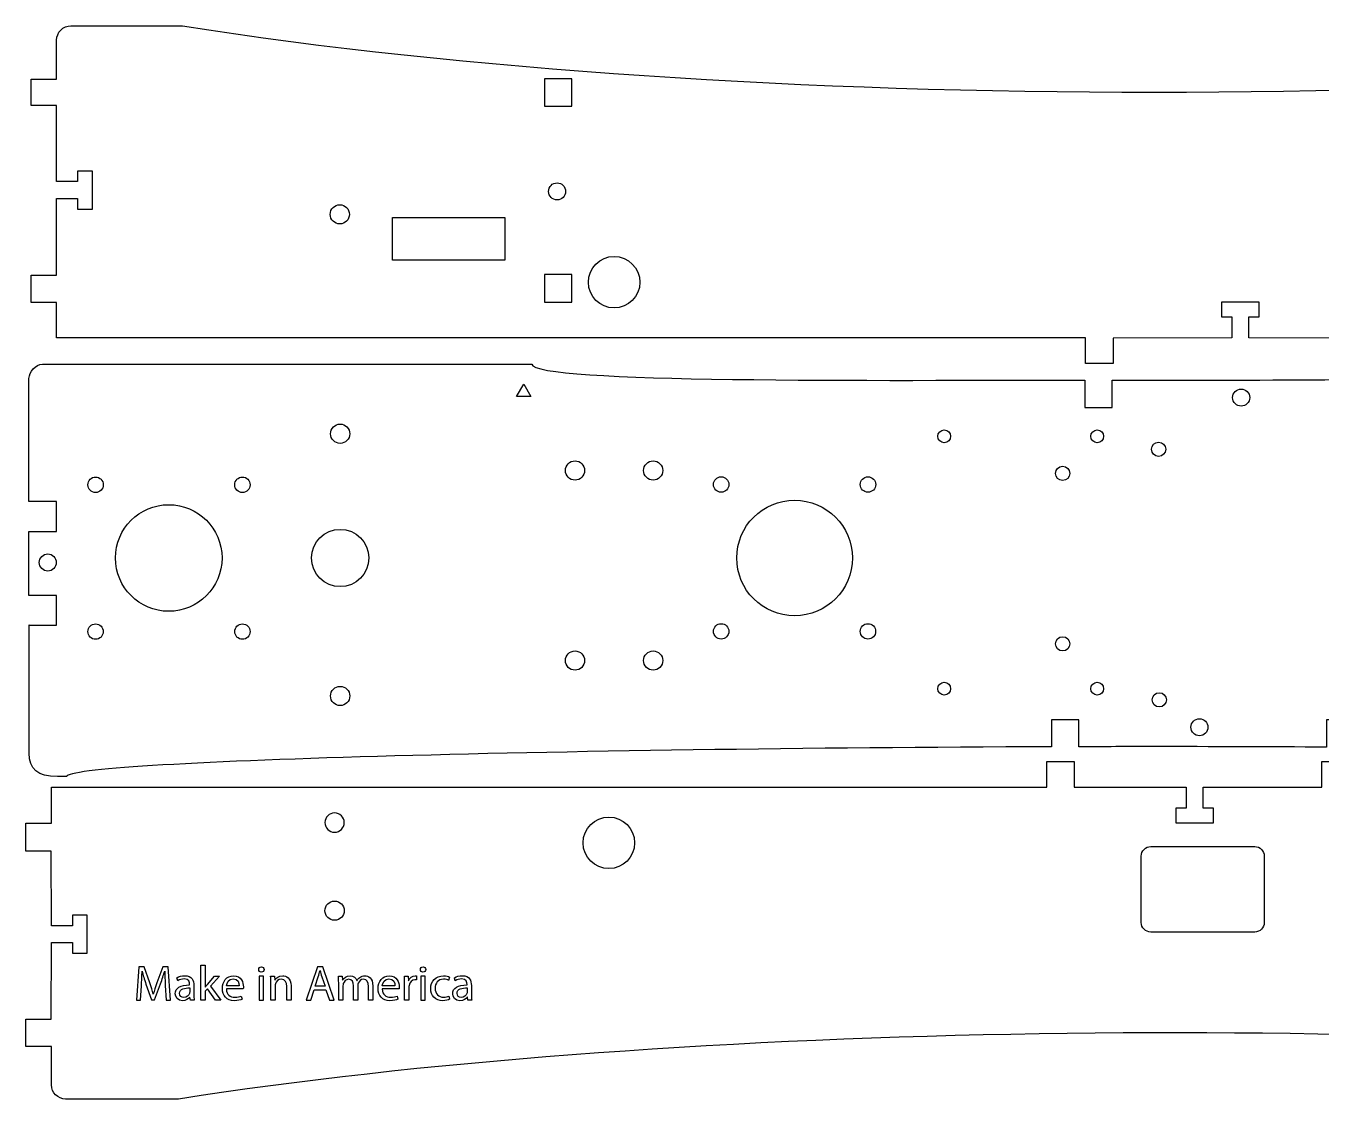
# Model space of a CAD drawing. Extents: x -242 to 725, y -105 to 391.
# Drawn here: x -198.6 to 74.9, y -101.4 to 125.2 of the extents above; entities that cross this region are included whole.
import ezdxf

# ---------------------------------------------------------------- set-up
doc = ezdxf.new("R2010")
doc.units = 0
doc.header["$MEASUREMENT"] = 0
doc.layers.add('LAYER_X5F_1_X5F_0', color=160, linetype='Continuous')

# ---------------------------------------------------------------- blocks, each defined once
blk = doc.blocks.new('AI9-BLK83')
at = {"layer": 'LAYER_X5F_1_X5F_0', "color": 1}
blk.add_lwpolyline([(1.499995, -1.298801), (-1.499995, -1.298801), (0, 1.298801), (1.499995, -1.298801)], dxfattribs=at)
blk = doc.blocks.new('AI9-BLK82')
at = {"layer": 'LAYER_X5F_1_X5F_0', "color": 7}
blk.add_open_spline([(231.77, -30.24), (231.77, -30.24), (231.77, -22.8), (231.77, -22.8), (231.77, -22.8), (231.76, -22.8), (231.76, -22.8), (231.76, -22.8), (237.15, -22.8), (237.15, -22.8), (237.15, -22.8), (237.15, -16.92), (237.15, -16.92), (237.15, -16.92), (231.79, -16.92), (231.79, -16.92), (231.79, -16.92), (231.76, -1.13), (231.76, -1.13), (231.76, -1.13), (227.34, -1.13), (227.34, -1.13), (227.34, -1.13), (227.34, -3.35), (227.34, -3.35), (227.34, -3.35), (224.2, -3.35), (224.2, -3.35), (224.2, -3.35), (224.2, 4.65), (224.2, 4.65), (224.2, 4.65), (227.34, 4.65), (227.34, 4.65), (227.34, 4.65), (227.34, 2.43), (227.34, 2.43), (227.34, 2.43), (231.76, 2.43), (231.76, 2.43), (231.76, 2.43), (231.79, 18.61), (231.79, 18.61), (231.79, 18.61), (237.15, 18.61), (237.15, 18.61), (237.15, 18.61), (237.15, 24.38), (237.15, 24.38), (237.15, 24.38), (231.76, 24.38), (231.76, 24.38), (231.76, 24.38), (231.76, 32.63), (231.76, 32.63), (231.76, 32.63), (231.77, 32.63), (231.77, 32.63), (231.77, 33.43), (231.45, 34.19), (230.89, 34.75), (230.33, 35.32), (229.57, 35.63), (228.77, 35.63), (228.77, 35.63), (205.16, 35.63), (205.16, 35.63), (86.45, 16.96), (-86.5, 16.96), (-205.2, 35.63), (-205.2, 35.63), (-228.76, 35.63), (-228.76, 35.63), (-229.56, 35.63), (-230.32, 35.32), (-230.89, 34.75), (-231.45, 34.19), (-231.76, 33.43), (-231.76, 32.63), (-231.76, 32.63), (-231.76, 24.42), (-231.76, 24.42), (-231.76, 24.42), (-237.15, 24.42), (-237.15, 24.42), (-237.15, 24.42), (-237.15, 18.79), (-237.15, 18.79), (-237.15, 18.79), (-231.79, 18.79), (-231.79, 18.79), (-231.79, 18.79), (-231.76, 2.75), (-231.76, 2.75), (-231.76, 2.75), (-227.34, 2.75), (-227.34, 2.75), (-227.34, 2.75), (-227.34, 4.97), (-227.34, 4.97), (-227.34, 4.97), (-224.2, 4.97), (-224.2, 4.97), (-224.2, 4.97), (-224.2, -3.03), (-224.2, -3.03), (-224.2, -3.03), (-227.34, -3.03), (-227.34, -3.03), (-227.34, -3.03), (-227.34, -0.81), (-227.34, -0.81), (-227.34, -0.81), (-231.76, -0.81), (-231.76, -0.81), (-231.76, -0.81), (-231.79, -16.99), (-231.79, -16.99), (-231.79, -16.99), (-237.15, -16.99), (-237.15, -16.99), (-237.15, -16.99), (-237.15, -22.76), (-237.15, -22.76), (-237.15, -22.76), (-231.76, -22.76), (-231.76, -22.76), (-231.76, -22.76), (-231.76, -30.26), (-231.76, -30.26), (-231.76, -30.26), (-14.57, -30.26), (-14.57, -30.26), (-14.57, -30.26), (-14.57, -30.24), (-14.57, -30.24), (-14.57, -30.24), (-14.57, -35.63), (-14.57, -35.63), (-14.57, -35.63), (-8.68, -35.63), (-8.68, -35.63), (-8.68, -35.63), (-8.68, -30.27), (-8.68, -30.27), (-8.68, -30.27), (16.37, -30.24), (16.37, -30.24), (16.37, -30.24), (16.37, -25.82), (16.37, -25.82), (16.37, -25.82), (14.15, -25.82), (14.15, -25.82), (14.15, -25.82), (14.15, -22.68), (14.15, -22.68), (14.15, -22.68), (22.15, -22.68), (22.15, -22.68), (22.15, -22.68), (22.15, -25.82), (22.15, -25.82), (22.15, -25.82), (19.93, -25.82), (19.93, -25.82), (19.93, -25.82), (19.93, -30.24), (19.93, -30.24), (19.93, -30.24), (44.32, -30.27), (44.32, -30.27), (44.32, -30.27), (44.32, -35.63), (44.32, -35.63), (44.32, -35.63), (50.08, -35.63), (50.08, -35.63), (50.08, -35.63), (50.08, -30.24), (50.08, -30.24), (50.08, -30.24), (231.77, -30.24), (231.77, -30.24)], degree=3, knots=[0, 0, 0, 0, 1, 1, 1, 2, 2, 2, 3, 3, 3, 4, 4, 4, 5, 5, 5, 6, 6, 6, 7, 7, 7, 8, 8, 8, 9, 9, 9, 10, 10, 10, 11, 11, 11, 12, 12, 12, 13, 13, 13, 14, 14, 14, 15, 15, 15, 16, 16, 16, 17, 17, 17, 18, 18, 18, 19, 19, 19, 20, 20, 20, 21, 21, 21, 22, 22, 22, 23, 23, 23, 24, 24, 24, 25, 25, 25, 26, 26, 26, 27, 27, 27, 28, 28, 28, 29, 29, 29, 30, 30, 30, 31, 31, 31, 32, 32, 32, 33, 33, 33, 34, 34, 34, 35, 35, 35, 36, 36, 36, 37, 37, 37, 38, 38, 38, 39, 39, 39, 40, 40, 40, 41, 41, 41, 42, 42, 42, 43, 43, 43, 44, 44, 44, 45, 45, 45, 46, 46, 46, 47, 47, 47, 48, 48, 48, 49, 49, 49, 50, 50, 50, 51, 51, 51, 52, 52, 52, 53, 53, 53, 54, 54, 54, 55, 55, 55, 56, 56, 56, 57, 57, 57, 58, 58, 58, 59, 59, 59, 60, 60, 60, 61, 61, 61, 61], dxfattribs=at)
blk = doc.blocks.new('AI9-BLK73')
at = {"layer": 'LAYER_X5F_1_X5F_0', "color": 1}
blk.add_open_spline([(0, 1.63), (-0.9, 1.63), (-1.63, 0.9), (-1.63, 0), (-1.63, -0.9), (-0.9, -1.63), (0, -1.63), (0.9, -1.63), (1.63, -0.9), (1.63, 0), (1.63, 0.9), (0.9, 1.63), (0, 1.63), (0, 1.63), (0, 1.63), (0, 1.63)], degree=3, knots=[0, 0, 0, 0, 1, 1, 1, 2, 2, 2, 3, 3, 3, 4, 4, 4, 5, 5, 5, 5], dxfattribs=at)
blk = doc.blocks.new('AI9-BLK72')
at = {"layer": 'LAYER_X5F_1_X5F_0', "color": 1}
blk.add_open_spline([(0, 1.62), (-0.9, 1.62), (-1.62, 0.9), (-1.62, 0), (-1.62, -0.9), (-0.9, -1.62), (0, -1.62), (0.9, -1.62), (1.62, -0.9), (1.62, 0), (1.62, 0.9), (0.9, 1.62), (0, 1.62), (0, 1.62), (0, 1.62), (0, 1.62)], degree=3, knots=[0, 0, 0, 0, 1, 1, 1, 2, 2, 2, 3, 3, 3, 4, 4, 4, 5, 5, 5, 5], dxfattribs=at)
blk = doc.blocks.new('AI9-BLK71')
at = {"layer": 'LAYER_X5F_1_X5F_0', "color": 1}
blk.add_open_spline([(0, 1.62), (-0.9, 1.62), (-1.62, 0.9), (-1.62, 0), (-1.62, -0.9), (-0.9, -1.62), (0, -1.62), (0.9, -1.62), (1.62, -0.9), (1.62, 0), (1.62, 0.9), (0.9, 1.62), (0, 1.62), (0, 1.62), (0, 1.62), (0, 1.62)], degree=3, knots=[0, 0, 0, 0, 1, 1, 1, 2, 2, 2, 3, 3, 3, 4, 4, 4, 5, 5, 5, 5], dxfattribs=at)
blk = doc.blocks.new('AI9-BLK70')
at = {"layer": 'LAYER_X5F_1_X5F_0', "color": 1}
blk.add_open_spline([(0, 1.63), (-0.9, 1.63), (-1.63, 0.9), (-1.63, 0), (-1.63, -0.9), (-0.9, -1.63), (0, -1.63), (0.9, -1.63), (1.63, -0.9), (1.63, 0), (1.63, 0.9), (0.9, 1.63), (0, 1.63), (0, 1.63), (0, 1.63), (0, 1.63)], degree=3, knots=[0, 0, 0, 0, 1, 1, 1, 2, 2, 2, 3, 3, 3, 4, 4, 4, 5, 5, 5, 5], dxfattribs=at)
blk = doc.blocks.new('AI9-BLK69')
at = {"layer": 'LAYER_X5F_1_X5F_0', "color": 1}
blk.add_open_spline([(0, 12.21), (-6.75, 12.21), (-12.21, 6.75), (-12.21, 0), (-12.21, -6.75), (-6.75, -12.21), (0, -12.21), (6.75, -12.21), (12.21, -6.75), (12.21, 0), (12.21, 6.75), (6.75, 12.21), (0, 12.21), (0, 12.21), (0, 12.21), (0, 12.21)], degree=3, knots=[0, 0, 0, 0, 1, 1, 1, 2, 2, 2, 3, 3, 3, 4, 4, 4, 5, 5, 5, 5], dxfattribs=at)
blk = doc.blocks.new('AI9-BLK68')
at = {"layer": 'LAYER_X5F_1_X5F_0', "color": 1}
blk.add_open_spline([(0, 1.63), (-0.9, 1.63), (-1.63, 0.9), (-1.63, 0), (-1.63, -0.9), (-0.9, -1.63), (0, -1.63), (0.9, -1.63), (1.63, -0.9), (1.63, 0), (1.63, 0.9), (0.9, 1.63), (0, 1.63), (0, 1.63), (0, 1.63), (0, 1.63)], degree=3, knots=[0, 0, 0, 0, 1, 1, 1, 2, 2, 2, 3, 3, 3, 4, 4, 4, 5, 5, 5, 5], dxfattribs=at)
blk = doc.blocks.new('AI9-BLK67')
at = {"layer": 'LAYER_X5F_1_X5F_0', "color": 1}
blk.add_open_spline([(0, 1.62), (-0.9, 1.62), (-1.62, 0.9), (-1.62, 0), (-1.62, -0.9), (-0.9, -1.62), (0, -1.62), (0.9, -1.62), (1.62, -0.9), (1.62, 0), (1.62, 0.9), (0.9, 1.62), (0, 1.62), (0, 1.62), (0, 1.62), (0, 1.62)], degree=3, knots=[0, 0, 0, 0, 1, 1, 1, 2, 2, 2, 3, 3, 3, 4, 4, 4, 5, 5, 5, 5], dxfattribs=at)
blk = doc.blocks.new('AI9-BLK66')
at = {"layer": 'LAYER_X5F_1_X5F_0', "color": 1}
blk.add_open_spline([(0, 1.62), (-0.9, 1.62), (-1.62, 0.9), (-1.62, 0), (-1.62, -0.9), (-0.9, -1.62), (0, -1.62), (0.9, -1.62), (1.62, -0.9), (1.62, 0), (1.62, 0.9), (0.9, 1.62), (0, 1.62), (0, 1.62), (0, 1.62), (0, 1.62)], degree=3, knots=[0, 0, 0, 0, 1, 1, 1, 2, 2, 2, 3, 3, 3, 4, 4, 4, 5, 5, 5, 5], dxfattribs=at)
blk = doc.blocks.new('AI9-BLK65')
at = {"layer": 'LAYER_X5F_1_X5F_0', "color": 1}
blk.add_open_spline([(0, 1.63), (-0.9, 1.63), (-1.63, 0.9), (-1.63, 0), (-1.63, -0.9), (-0.9, -1.63), (0, -1.63), (0.9, -1.63), (1.63, -0.9), (1.63, 0), (1.63, 0.9), (0.9, 1.63), (0, 1.63), (0, 1.63), (0, 1.63), (0, 1.63)], degree=3, knots=[0, 0, 0, 0, 1, 1, 1, 2, 2, 2, 3, 3, 3, 4, 4, 4, 5, 5, 5, 5], dxfattribs=at)
blk = doc.blocks.new('AI9-BLK63')
at = {"layer": 'LAYER_X5F_1_X5F_0', "color": 1}
blk.add_open_spline([(0, 2.03), (-1.12, 2.03), (-2.03, 1.12), (-2.03, 0), (-2.03, -1.12), (-1.12, -2.03), (0, -2.03), (1.12, -2.03), (2.03, -1.12), (2.03, 0), (2.03, 1.12), (1.12, 2.03), (0, 2.03), (0, 2.03), (0, 2.03), (0, 2.03)], degree=3, knots=[0, 0, 0, 0, 1, 1, 1, 2, 2, 2, 3, 3, 3, 4, 4, 4, 5, 5, 5, 5], dxfattribs=at)
blk = doc.blocks.new('AI9-BLK61')
at = {"layer": 'LAYER_X5F_1_X5F_0', "color": 1}
blk.add_open_spline([(0, 11.25), (-6.21, 11.25), (-11.25, 6.21), (-11.25, 0), (-11.25, -6.21), (-6.21, -11.25), (0, -11.25), (6.21, -11.25), (11.25, -6.21), (11.25, 0), (11.25, 6.21), (6.21, 11.25), (0, 11.25), (0, 11.25), (0, 11.25), (0, 11.25)], degree=3, knots=[0, 0, 0, 0, 1, 1, 1, 2, 2, 2, 3, 3, 3, 4, 4, 4, 5, 5, 5, 5], dxfattribs=at)
blk = doc.blocks.new('AI9-BLK60')
at = {"layer": 'LAYER_X5F_1_X5F_0', "color": 1}
blk.add_open_spline([(0, 1.8), (-0.99, 1.8), (-1.8, 0.99), (-1.8, 0), (-1.8, -0.99), (-0.99, -1.8), (0, -1.8), (0.99, -1.8), (1.8, -0.99), (1.8, 0), (1.8, 0.99), (0.99, 1.8), (0, 1.8), (0, 1.8), (0, 1.8), (0, 1.8)], degree=3, knots=[0, 0, 0, 0, 1, 1, 1, 2, 2, 2, 3, 3, 3, 4, 4, 4, 5, 5, 5, 5], dxfattribs=at)
blk = doc.blocks.new('AI9-BLK59')
at = {"layer": 'LAYER_X5F_1_X5F_0', "color": 1}
blk.add_open_spline([(0, 1.8), (-0.99, 1.8), (-1.8, 0.99), (-1.8, 0), (-1.8, -0.99), (-0.99, -1.8), (0, -1.8), (0.99, -1.8), (1.8, -0.99), (1.8, 0), (1.8, 0.99), (0.99, 1.8), (0, 1.8), (0, 1.8), (0, 1.8), (0, 1.8)], degree=3, knots=[0, 0, 0, 0, 1, 1, 1, 2, 2, 2, 3, 3, 3, 4, 4, 4, 5, 5, 5, 5], dxfattribs=at)
blk = doc.blocks.new('AI9-BLK58')
at = {"layer": 'LAYER_X5F_1_X5F_0', "color": 1}
blk.add_open_spline([(0, 1.5), (-0.83, 1.5), (-1.5, 0.83), (-1.5, 0), (-1.5, -0.83), (-0.83, -1.5), (0, -1.5), (0.83, -1.5), (1.5, -0.83), (1.5, 0), (1.5, 0.83), (0.83, 1.5), (0, 1.5), (0, 1.5), (0, 1.5), (0, 1.5)], degree=3, knots=[0, 0, 0, 0, 1, 1, 1, 2, 2, 2, 3, 3, 3, 4, 4, 4, 5, 5, 5, 5], dxfattribs=at)
blk = doc.blocks.new('AI9-BLK55')
at = {"layer": 'LAYER_X5F_1_X5F_0', "color": 1}
blk.add_open_spline([(0, 1.5), (-0.83, 1.5), (-1.5, 0.83), (-1.5, 0), (-1.5, -0.83), (-0.83, -1.5), (0, -1.5), (0.83, -1.5), (1.5, -0.83), (1.5, 0), (1.5, 0.83), (0.83, 1.5), (0, 1.5), (0, 1.5), (0, 1.5), (0, 1.5)], degree=3, knots=[0, 0, 0, 0, 1, 1, 1, 2, 2, 2, 3, 3, 3, 4, 4, 4, 5, 5, 5, 5], dxfattribs=at)
blk = doc.blocks.new('AI9-BLK54')
at = {"layer": 'LAYER_X5F_1_X5F_0', "color": 1}
blk.add_open_spline([(1.8, 0), (1.8, 0.99), (0.99, 1.8), (0, 1.8), (-0.99, 1.8), (-1.8, 0.99), (-1.8, 0), (-1.8, -0.99), (-0.99, -1.8), (0, -1.8), (0.99, -1.8), (1.8, -0.99), (1.8, 0), (1.8, 0), (1.8, 0), (1.8, 0)], degree=3, knots=[0, 0, 0, 0, 1, 1, 1, 2, 2, 2, 3, 3, 3, 4, 4, 4, 5, 5, 5, 5], dxfattribs=at)
blk = doc.blocks.new('AI9-BLK52')
at = {"layer": 'LAYER_X5F_1_X5F_0', "color": 1}
for centre, radius in [((-16.149919, 26.650053), 1.349444), ((16.150263, 26.650053), 1.349099), ((-16.149919, -26.650053), 1.349444), ((16.150263, -26.650053), 1.349099)]:
    blk.add_circle(centre, radius, dxfattribs=at)
blk = doc.blocks.new('AI9-BLK51')
at = {"layer": 'LAYER_X5F_1_X5F_0', "color": 1}
blk.add_lwpolyline([(2.874932, 2.941423), (-2.874932, 2.941423), (-2.874932, -2.941423), (2.874932, -2.941423)], close=True, dxfattribs=at)
blk = doc.blocks.new('AI9-BLK50')
at = {"layer": 'LAYER_X5F_1_X5F_0', "color": 1}
blk.add_open_spline([(0, -1.8), (0.99, -1.8), (1.8, -0.99), (1.8, 0), (1.8, 0.99), (0.99, 1.8), (0, 1.8), (-0.99, 1.8), (-1.8, 0.99), (-1.8, 0), (-1.8, -0.99), (-0.99, -1.8), (0, -1.8), (0, -1.8), (0, -1.8), (0, -1.8)], degree=3, knots=[0, 0, 0, 0, 1, 1, 1, 2, 2, 2, 3, 3, 3, 4, 4, 4, 5, 5, 5, 5], dxfattribs=at)
blk = doc.blocks.new('AI9-BLK49')
at = {"layer": 'LAYER_X5F_1_X5F_0', "color": 1}
blk.add_lwpolyline([(2.874932, 2.882167), (-2.874932, 2.882167), (-2.874932, -2.882167), (2.874932, -2.882167)], close=True, dxfattribs=at)
blk = doc.blocks.new('AI9-BLK48')
at = {"layer": 'LAYER_X5F_1_X5F_0', "color": 1}
blk.add_lwpolyline([(-11.8749, 4.499984), (11.8749, 4.499984), (11.8749, -4.499984), (-11.8749, -4.499984)], close=True, dxfattribs=at)
blk = doc.blocks.new('AI9-BLK47')
at = {"layer": 'LAYER_X5F_1_X5F_0', "color": 1}
blk.add_open_spline([(0, 2.03), (1.12, 2.03), (2.03, 1.12), (2.03, 0), (2.03, -1.12), (1.12, -2.03), (0, -2.03), (-1.12, -2.03), (-2.03, -1.12), (-2.03, 0), (-2.03, 1.12), (-1.12, 2.03), (0, 2.03), (0, 2.03), (0, 2.03), (0, 2.03)], degree=3, knots=[0, 0, 0, 0, 1, 1, 1, 2, 2, 2, 3, 3, 3, 4, 4, 4, 5, 5, 5, 5], dxfattribs=at)
blk = doc.blocks.new('AI9-BLK44')
at = {"layer": 'LAYER_X5F_1_X5F_0', "color": 1}
blk.add_open_spline([(0, 2.03), (-1.12, 2.03), (-2.03, 1.12), (-2.03, 0), (-2.03, -1.12), (-1.12, -2.03), (0, -2.03), (1.12, -2.03), (2.03, -1.12), (2.03, 0), (2.03, 1.12), (1.12, 2.03), (0, 2.03), (0, 2.03), (0, 2.03), (0, 2.03)], degree=3, knots=[0, 0, 0, 0, 1, 1, 1, 2, 2, 2, 3, 3, 3, 4, 4, 4, 5, 5, 5, 5], dxfattribs=at)

msp = doc.modelspace()

# ---------------------------------------------------------------- linework, layer by layer
at = {"layer": 'LAYER_X5F_1_X5F_0', "color": 7}
msp.add_lwpolyline([(16.96, -35.55), (16.96, -30.16), (22.73, -30.16), (22.73, -35.52), (46.41, -35.52), (46.41, -39.97), (44.19, -39.97), (44.19, -43.11), (52.19, -43.11), (52.19, -39.97), (49.97, -39.97), (49.97, -35.52), (75.02, -35.52), (75.02, -30.16), (80.91, -30.16), (80.91, -35.52), (270.37, -35.54)], dxfattribs=at)
at = {"layer": 'LAYER_X5F_1_X5F_0', "color": 4}
for points in [[(-135.2, -78.31), (-134.45, -80.51), (-133.48, -80.51), (-135.88, -73.49), (-136.96, -73.49), (-139.36, -80.51), (-138.42, -80.51), (-137.69, -78.31), (-135.2, -78.31)], [(-149.29, -80.51), (-148.37, -80.51), (-148.37, -75.47), (-149.29, -75.47), (-149.29, -80.51)], [(-115.16, -80.51), (-114.24, -80.51), (-114.24, -75.47), (-115.16, -75.47), (-115.16, -80.51)]]:
    msp.add_lwpolyline(points, dxfattribs=at)
at = {"layer": 'LAYER_X5F_1_X5F_0', "color": 1}
for centre, radius in [((-74.37, 71.07), 5.44), ((20.33, 30.71), 1.5), ((-132.2, 12.84), 6.05), ((20.33, -5.29), 1.5), ((-75.47, -47.3), 5.44)]:
    msp.add_circle(centre, radius, dxfattribs=at)
at = {"layer": 'LAYER_X5F_1_X5F_0', "color": 7}
for points, knots in [([(-91.72, 53.79), (-91.72, 53.79), (-193.68, 53.79), (-193.68, 53.79), (-193.68, 53.79), (-193.68, 53.77), (-193.68, 53.77), (-193.68, 53.77), (-194.71, 53.77), (-194.71, 53.77), (-194.71, 53.77), (-195.08, 53.78), (-195.08, 53.78), (-196.54, 53.67), (-197.78, 52.19), (-197.92, 50.74), (-197.92, 50.74), (-197.92, 24.75), (-197.92, 24.75), (-197.92, 24.75), (-192.07, 24.75), (-192.07, 24.75), (-192.07, 24.75), (-192.07, 18.46), (-192.07, 18.46), (-192.07, 18.46), (-197.92, 18.46), (-197.92, 18.46), (-197.92, 18.46), (-197.91, 18.46), (-197.91, 18.46), (-197.91, 18.46), (-197.91, 4.91), (-197.91, 4.91), (-197.91, 4.91), (-192.06, 4.91), (-192.06, 4.91), (-192.06, 4.91), (-192.06, -1.35), (-192.06, -1.35), (-192.06, -1.35), (-197.91, -1.35), (-197.91, -1.35), (-197.91, -1.35), (-197.86, -1.35), (-197.86, -1.35), (-197.86, -1.35), (-197.86, -28.39), (-197.86, -28.39), (-197.86, -31.71), (-196.15, -33.33), (-191.86, -33.33), (-191.86, -33.33), (-189.92, -33.33), (-189.92, -33.33), (-189.92, -33.33), (-189.92, -33.33), (-189.92, -33.33), (-189.92, -30.02), (-84.35, -27.36), (17.95, -27.03), (17.95, -27.03), (17.97, -27.03), (17.97, -27.03), (17.97, -27.03), (17.97, -21.33), (17.97, -21.33), (17.97, -21.33), (23.74, -21.33), (23.74, -21.33), (23.74, -21.33), (23.74, -27.01), (23.74, -27.01), (28.91, -27), (34.12, -26.99), (39.4, -26.99), (51.89, -26.99), (64.12, -27.03), (75.99, -27.09), (75.99, -27.09), (76.01, -27.09), (76.01, -27.09), (76.01, -27.09), (76.01, -21.33), (76.01, -21.33), (76.01, -21.33), (81.89, -21.33), (81.89, -21.33), (81.89, -21.33), (81.89, -27.13), (81.89, -27.13), (81.89, -27.13), (81.89, -27.13), (81.89, -27.13), (130.74, -27.46), (199.14, -28.33), (228.19, -29.54), (228.19, -29.54), (228.19, -29.55), (228.19, -29.55), (228.19, -29.55), (228.19, -29.28), (228.19, -29.28), (228.19, -28.18), (229.08, -27.28), (230.19, -27.28), (230.19, -27.28), (254.19, -27.28), (254.19, -27.28), (255.29, -27.28), (256.19, -28.18), (256.19, -29.28), (256.19, -29.28), (256.19, -31.15), (256.19, -31.15), (256.19, -31.15), (256.17, -31.14), (256.17, -31.14), (264.54, -31.84), (269.11, -32.54), (269.11, -33.33), (269.11, -33.33), (269.11, -33.33), (269.11, -33.33), (269.11, -33.33), (271.41, -33.33), (271.41, -33.33), (275.45, -33.33), (277.32, -31.71), (277.32, -28.39), (277.32, -28.39), (277.32, -28.42), (277.32, -28.42), (277.32, -28.42), (277.32, -1.35), (277.32, -1.35), (277.32, -1.35), (277.33, -1.35), (277.33, -1.35), (277.33, -1.35), (271.48, -1.35), (271.48, -1.35), (271.48, -1.35), (271.48, 4.91), (271.48, 4.91), (271.48, 4.91), (277.33, 4.91), (277.33, 4.91), (277.33, 4.91), (277.32, 4.91), (277.32, 4.91), (277.32, 4.91), (277.32, 18.46), (277.32, 18.46), (277.32, 18.46), (271.47, 18.46), (271.47, 18.46), (271.47, 18.46), (271.47, 24.75), (271.47, 24.75), (271.47, 24.75), (277.32, 24.75), (277.32, 24.75), (277.32, 24.75), (277.32, 53.95), (277.32, 53.95), (277.32, 55.6), (276.06, 56.77), (274.4, 56.77), (274.4, 56.77), (269.11, 56.77), (269.11, 56.77), (269.11, 56.77), (269.11, 56.79), (269.11, 56.79), (269.11, 53.79), (177.8, 51.28), (89.65, 50.58), (89.65, 50.58), (89.65, 50.58), (89.65, 50.58), (89.65, 50.58), (89.65, 44.63), (89.65, 44.63), (89.65, 44.63), (83.77, 44.63), (83.77, 44.63), (83.77, 44.63), (83.77, 50.53), (83.77, 50.53), (69.48, 50.43), (54.63, 50.38), (39.4, 50.38), (39.4, 50.38), (39.4, 50.38), (39.4, 50.38), (36.51, 50.38), (33.64, 50.38), (30.79, 50.39), (30.79, 50.39), (30.79, 44.63), (30.79, 44.63), (30.79, 44.63), (25.03, 44.63), (25.03, 44.63), (25.03, 44.63), (25.03, 50.4), (25.03, 50.4), (25.03, 50.4), (24.99, 50.4), (24.99, 50.4), (-17.79, 50.4), (-91.72, 49.68), (-91.72, 53.79)], [0, 0, 0, 0, 1, 1, 1, 2, 2, 2, 3, 3, 3, 4, 4, 4, 5, 5, 5, 6, 6, 6, 7, 7, 7, 8, 8, 8, 9, 9, 9, 10, 10, 10, 11, 11, 11, 12, 12, 12, 13, 13, 13, 14, 14, 14, 15, 15, 15, 16, 16, 16, 17, 17, 17, 18, 18, 18, 19, 19, 19, 20, 20, 20, 21, 21, 21, 22, 22, 22, 23, 23, 23, 24, 24, 24, 25, 25, 25, 26, 26, 26, 27, 27, 27, 28, 28, 28, 29, 29, 29, 30, 30, 30, 31, 31, 31, 32, 32, 32, 33, 33, 33, 34, 34, 34, 35, 35, 35, 36, 36, 36, 37, 37, 37, 38, 38, 38, 39, 39, 39, 40, 40, 40, 41, 41, 41, 42, 42, 42, 43, 43, 43, 44, 44, 44, 45, 45, 45, 46, 46, 46, 47, 47, 47, 48, 48, 48, 49, 49, 49, 50, 50, 50, 51, 51, 51, 52, 52, 52, 53, 53, 53, 54, 54, 54, 55, 55, 55, 56, 56, 56, 57, 57, 57, 58, 58, 58, 59, 59, 59, 60, 60, 60, 61, 61, 61, 62, 62, 62, 63, 63, 63, 64, 64, 64, 65, 65, 65, 66, 66, 66, 67, 67, 67, 68, 68, 68, 69, 69, 69, 70, 70, 70, 71, 71, 71, 71]), ([(270.37, -35.52), (270.37, -35.52), (270.37, -42.87), (270.37, -42.87), (270.37, -42.87), (275.75, -42.87), (275.75, -42.87), (275.75, -42.87), (275.75, -48.64), (275.75, -48.64), (275.75, -48.64), (270.39, -48.64), (270.39, -48.64), (270.39, -48.64), (270.36, -64.82), (270.36, -64.82), (270.36, -64.82), (265.94, -64.82), (265.94, -64.82), (265.94, -64.82), (265.94, -62.6), (265.94, -62.6), (265.94, -62.6), (262.8, -62.6), (262.8, -62.6), (262.8, -62.6), (262.8, -70.6), (262.8, -70.6), (262.8, -70.6), (265.94, -70.6), (265.94, -70.6), (265.94, -70.6), (265.94, -68.38), (265.94, -68.38), (265.94, -68.38), (270.37, -68.38), (270.37, -68.38), (270.37, -68.38), (270.39, -84.17), (270.39, -84.17), (270.39, -84.17), (275.75, -84.17), (275.75, -84.17), (275.75, -84.17), (275.75, -90.05), (275.75, -90.05), (275.75, -90.05), (270.37, -90.05), (270.37, -90.05), (270.37, -90.05), (270.37, -98.41), (270.37, -98.41), (270.37, -100.07), (269.02, -101.41), (267.37, -101.41), (267.37, -101.41), (244.04, -101.41), (244.04, -101.41), (236.65, -100.25), (203.25, -95.92), (195.85, -94.9), (195.85, -94.9), (195.85, -87.27), (195.85, -87.27), (195.85, -87.27), (201.63, -87.27), (201.63, -87.27), (201.63, -87.27), (201.63, -80.04), (201.63, -80.04), (201.63, -80.04), (180.63, -80.04), (180.63, -80.04), (180.63, -80.04), (180.63, -87.27), (180.63, -87.27), (180.63, -87.27), (188.66, -87.27), (188.66, -87.27), (188.66, -87.27), (188.66, -87.27), (188.66, -87.27), (188.66, -87.27), (188.66, -94.13), (188.66, -94.13), (83.55, -83.19), (-65.87, -85.62), (-166.31, -101.41), (-166.31, -101.41), (-190.16, -101.41), (-190.16, -101.41), (-191.82, -101.41), (-193.17, -100.07), (-193.17, -98.41), (-193.17, -98.41), (-193.17, -90.33), (-193.17, -90.33), (-193.17, -90.33), (-198.55, -90.33), (-198.55, -90.33), (-198.55, -90.33), (-198.55, -84.56), (-198.55, -84.56), (-198.55, -84.56), (-193.19, -84.56), (-193.19, -84.56), (-193.19, -84.56), (-193.16, -68.38), (-193.16, -68.38), (-193.16, -68.38), (-188.74, -68.38), (-188.74, -68.38), (-188.74, -68.38), (-188.74, -70.6), (-188.74, -70.6), (-188.74, -70.6), (-185.6, -70.6), (-185.6, -70.6), (-185.6, -70.6), (-185.6, -62.6), (-185.6, -62.6), (-185.6, -62.6), (-188.74, -62.6), (-188.74, -62.6), (-188.74, -62.6), (-188.74, -64.82), (-188.74, -64.82), (-188.74, -64.82), (-193.17, -64.82), (-193.17, -64.82), (-193.17, -64.82), (-193.19, -49.03), (-193.19, -49.03), (-193.19, -49.03), (-198.55, -49.03), (-198.55, -49.03), (-198.55, -49.03), (-198.55, -43.15), (-198.55, -43.15), (-198.55, -43.15), (-193.17, -43.15), (-193.17, -43.15), (-193.17, -43.15), (-193.18, -35.52), (-193.18, -35.52), (-193.18, -35.52), (16.96, -35.52), (16.96, -35.52)], [0, 0, 0, 0, 1, 1, 1, 2, 2, 2, 3, 3, 3, 4, 4, 4, 5, 5, 5, 6, 6, 6, 7, 7, 7, 8, 8, 8, 9, 9, 9, 10, 10, 10, 11, 11, 11, 12, 12, 12, 13, 13, 13, 14, 14, 14, 15, 15, 15, 16, 16, 16, 17, 17, 17, 18, 18, 18, 19, 19, 19, 20, 20, 20, 21, 21, 21, 22, 22, 22, 23, 23, 23, 24, 24, 24, 25, 25, 25, 26, 26, 26, 27, 27, 27, 28, 28, 28, 29, 29, 29, 30, 30, 30, 31, 31, 31, 32, 32, 32, 33, 33, 33, 34, 34, 34, 35, 35, 35, 36, 36, 36, 37, 37, 37, 38, 38, 38, 39, 39, 39, 40, 40, 40, 41, 41, 41, 42, 42, 42, 43, 43, 43, 44, 44, 44, 45, 45, 45, 46, 46, 46, 47, 47, 47, 48, 48, 48, 49, 49, 49, 49])]:
    msp.add_open_spline(points, degree=3, knots=knots, dxfattribs=at)
at = {"layer": 'LAYER_X5F_1_X5F_0', "color": 1}
for points, knots in [([(-132.21, 41.11), (-133.33, 41.11), (-134.24, 40.2), (-134.24, 39.07), (-134.24, 37.95), (-133.33, 37.04), (-132.21, 37.04), (-131.08, 37.04), (-130.17, 37.95), (-130.17, 39.07), (-130.17, 40.2), (-131.08, 41.11), (-132.21, 41.11), (-132.21, 41.11), (-132.21, 41.11), (-132.21, 41.11)], [0, 0, 0, 0, 1, 1, 1, 2, 2, 2, 3, 3, 3, 4, 4, 4, 5, 5, 5, 5]), ([(-82.62, 33.35), (-83.74, 33.35), (-84.65, 32.44), (-84.65, 31.32), (-84.65, 30.2), (-83.74, 29.29), (-82.62, 29.29), (-81.5, 29.29), (-80.59, 30.2), (-80.59, 31.32), (-80.59, 32.44), (-81.5, 33.35), (-82.62, 33.35), (-82.62, 33.35), (-82.62, 33.35), (-82.62, 33.35)], [0, 0, 0, 0, 1, 1, 1, 2, 2, 2, 3, 3, 3, 4, 4, 4, 5, 5, 5, 5]), ([(-66.12, 33.35), (-67.24, 33.35), (-68.15, 32.44), (-68.15, 31.32), (-68.15, 30.2), (-67.24, 29.29), (-66.12, 29.29), (-65, 29.29), (-64.09, 30.2), (-64.09, 31.32), (-64.09, 32.44), (-65, 33.35), (-66.12, 33.35), (-66.12, 33.35), (-66.12, 33.35), (-66.12, 33.35)], [0, 0, 0, 0, 1, 1, 1, 2, 2, 2, 3, 3, 3, 4, 4, 4, 5, 5, 5, 5]), ([(-82.62, -6.78), (-83.74, -6.78), (-84.65, -7.69), (-84.65, -8.81), (-84.65, -9.93), (-83.74, -10.85), (-82.62, -10.85), (-81.5, -10.85), (-80.59, -9.93), (-80.59, -8.81), (-80.59, -7.69), (-81.5, -6.78), (-82.62, -6.78), (-82.62, -6.78), (-82.62, -6.78), (-82.62, -6.78)], [0, 0, 0, 0, 1, 1, 1, 2, 2, 2, 3, 3, 3, 4, 4, 4, 5, 5, 5, 5]), ([(-66.12, -6.78), (-67.24, -6.78), (-68.15, -7.69), (-68.15, -8.81), (-68.15, -9.93), (-67.24, -10.85), (-66.12, -10.85), (-65, -10.85), (-64.09, -9.93), (-64.09, -8.81), (-64.09, -7.69), (-65, -6.78), (-66.12, -6.78), (-66.12, -6.78), (-66.12, -6.78), (-66.12, -6.78)], [0, 0, 0, 0, 1, 1, 1, 2, 2, 2, 3, 3, 3, 4, 4, 4, 5, 5, 5, 5]), ([(-132.21, -14.26), (-133.33, -14.26), (-134.24, -15.17), (-134.24, -16.29), (-134.24, -17.42), (-133.33, -18.33), (-132.21, -18.33), (-131.08, -18.33), (-130.17, -17.42), (-130.17, -16.29), (-130.17, -15.17), (-131.08, -14.26), (-132.21, -14.26), (-132.21, -14.26), (-132.21, -14.26), (-132.21, -14.26)], [0, 0, 0, 0, 1, 1, 1, 2, 2, 2, 3, 3, 3, 4, 4, 4, 5, 5, 5, 5]), ([(38.92, -48.09), (37.82, -48.09), (36.92, -48.99), (36.92, -50.09), (36.92, -50.09), (36.92, -64.14), (36.92, -64.14), (36.92, -65.24), (37.82, -66.14), (38.92, -66.14), (38.92, -66.14), (60.88, -66.14), (60.88, -66.14), (61.99, -66.14), (62.88, -65.24), (62.88, -64.14), (62.88, -64.14), (62.88, -50.09), (62.88, -50.09), (62.88, -48.99), (61.99, -48.09), (60.88, -48.09), (60.88, -48.09), (38.92, -48.09), (38.92, -48.09)], [0, 0, 0, 0, 1, 1, 1, 2, 2, 2, 3, 3, 3, 4, 4, 4, 5, 5, 5, 6, 6, 6, 7, 7, 7, 8, 8, 8, 8])]:
    msp.add_open_spline(points, degree=3, knots=knots, dxfattribs=at)
at = {"layer": 'LAYER_X5F_1_X5F_0', "color": 4}
for points, knots in [([(-169.12, -77.43), (-169.17, -76.45), (-169.23, -75.26), (-169.23, -74.4), (-169.23, -74.4), (-169.25, -74.4), (-169.25, -74.4), (-169.5, -75.21), (-169.78, -76.1), (-170.14, -77.07), (-170.14, -77.07), (-171.38, -80.47), (-171.38, -80.47), (-171.38, -80.47), (-172.06, -80.47), (-172.06, -80.47), (-172.06, -80.47), (-173.21, -77.13), (-173.21, -77.13), (-173.54, -76.13), (-173.82, -75.23), (-174.01, -74.4), (-174.01, -74.4), (-174.03, -74.4), (-174.03, -74.4), (-174.05, -75.27), (-174.11, -76.44), (-174.17, -77.5), (-174.17, -77.5), (-174.36, -80.51), (-174.36, -80.51), (-174.36, -80.51), (-175.22, -80.51), (-175.22, -80.51), (-175.22, -80.51), (-174.73, -73.49), (-174.73, -73.49), (-174.73, -73.49), (-173.58, -73.49), (-173.58, -73.49), (-173.58, -73.49), (-172.38, -76.89), (-172.38, -76.89), (-172.09, -77.75), (-171.86, -78.53), (-171.67, -79.25), (-171.67, -79.25), (-171.65, -79.25), (-171.65, -79.25), (-171.46, -78.55), (-171.21, -77.77), (-170.9, -76.89), (-170.9, -76.89), (-169.65, -73.49), (-169.65, -73.49), (-169.65, -73.49), (-168.49, -73.49), (-168.49, -73.49), (-168.49, -73.49), (-168.05, -80.51), (-168.05, -80.51), (-168.05, -80.51), (-168.95, -80.51), (-168.95, -80.51), (-168.95, -80.51), (-169.12, -77.43), (-169.12, -77.43)], [0, 0, 0, 0, 1, 1, 1, 2, 2, 2, 3, 3, 3, 4, 4, 4, 5, 5, 5, 6, 6, 6, 7, 7, 7, 8, 8, 8, 9, 9, 9, 10, 10, 10, 11, 11, 11, 12, 12, 12, 13, 13, 13, 14, 14, 14, 15, 15, 15, 16, 16, 16, 17, 17, 17, 18, 18, 18, 19, 19, 19, 20, 20, 20, 21, 21, 21, 22, 22, 22, 22]), ([(-160.7, -73.12), (-160.7, -73.12), (-161.6, -73.12), (-161.6, -73.12), (-161.6, -73.12), (-161.6, -80.51), (-161.6, -80.51), (-161.6, -80.51), (-160.7, -80.51), (-160.7, -80.51), (-160.7, -80.51), (-160.7, -78.62), (-160.7, -78.62), (-160.7, -78.62), (-160.23, -78.1), (-160.23, -78.1), (-160.23, -78.1), (-158.5, -80.51), (-158.5, -80.51), (-158.5, -80.51), (-157.37, -80.51), (-157.37, -80.51), (-157.37, -80.51), (-159.59, -77.55), (-159.59, -77.55), (-159.59, -77.55), (-157.65, -75.47), (-157.65, -75.47), (-157.65, -75.47), (-158.75, -75.47), (-158.75, -75.47), (-158.75, -75.47), (-160.24, -77.21), (-160.24, -77.21), (-160.39, -77.39), (-160.55, -77.61), (-160.68, -77.78), (-160.68, -77.78), (-160.7, -77.78), (-160.7, -77.78), (-160.7, -77.78), (-160.7, -73.12), (-160.7, -73.12)], [0, 0, 0, 0, 1, 1, 1, 2, 2, 2, 3, 3, 3, 4, 4, 4, 5, 5, 5, 6, 6, 6, 7, 7, 7, 8, 8, 8, 9, 9, 9, 10, 10, 10, 11, 11, 11, 12, 12, 12, 13, 13, 13, 14, 14, 14, 14]), ([(-148.83, -73.48), (-149.18, -73.48), (-149.4, -73.74), (-149.4, -74.05), (-149.4, -74.37), (-149.19, -74.62), (-148.85, -74.62), (-148.49, -74.62), (-148.27, -74.37), (-148.27, -74.05), (-148.27, -73.73), (-148.5, -73.48), (-148.83, -73.48)], [0, 0, 0, 0, 1, 1, 1, 2, 2, 2, 3, 3, 3, 4, 4, 4, 4]), ([(-114.7, -73.48), (-115.04, -73.48), (-115.27, -73.74), (-115.27, -74.05), (-115.27, -74.37), (-115.05, -74.62), (-114.72, -74.62), (-114.36, -74.62), (-114.14, -74.37), (-114.14, -74.05), (-114.14, -73.73), (-114.37, -73.48), (-114.7, -73.48)], [0, 0, 0, 0, 1, 1, 1, 2, 2, 2, 3, 3, 3, 4, 4, 4, 4]), ([(-163.08, -77.42), (-163.08, -76.42), (-163.46, -75.37), (-165, -75.37), (-165.64, -75.37), (-166.25, -75.54), (-166.67, -75.8), (-166.67, -75.8), (-166.46, -76.42), (-166.46, -76.42), (-166.11, -76.18), (-165.62, -76.04), (-165.14, -76.04), (-164.1, -76.03), (-163.99, -76.79), (-163.99, -77.2), (-163.99, -77.2), (-163.99, -77.31), (-163.99, -77.31), (-165.94, -77.3), (-167.02, -77.96), (-167.02, -79.18), (-167.02, -79.91), (-166.5, -80.63), (-165.48, -80.63), (-164.76, -80.63), (-164.22, -80.28), (-163.94, -79.88), (-163.94, -79.88), (-163.91, -79.88), (-163.91, -79.88), (-163.91, -79.88), (-163.83, -80.51), (-163.83, -80.51), (-163.83, -80.51), (-163.01, -80.51), (-163.01, -80.51), (-163.06, -80.17), (-163.08, -79.74), (-163.08, -79.31), (-163.08, -79.31), (-163.08, -77.42), (-163.08, -77.42)], [0, 0, 0, 0, 1, 1, 1, 2, 2, 2, 3, 3, 3, 4, 4, 4, 5, 5, 5, 6, 6, 6, 7, 7, 7, 8, 8, 8, 9, 9, 9, 10, 10, 10, 11, 11, 11, 12, 12, 12, 13, 13, 13, 14, 14, 14, 14]), ([(-152.66, -78.16), (-152.64, -78.06), (-152.63, -77.92), (-152.63, -77.73), (-152.63, -76.81), (-153.06, -75.37), (-154.72, -75.37), (-156.19, -75.37), (-157.08, -76.56), (-157.08, -78.08), (-157.08, -79.6), (-156.16, -80.63), (-154.6, -80.63), (-153.8, -80.63), (-153.24, -80.45), (-152.91, -80.31), (-152.91, -80.31), (-153.08, -79.65), (-153.08, -79.65), (-153.41, -79.8), (-153.82, -79.91), (-154.48, -79.91), (-155.41, -79.91), (-156.19, -79.4), (-156.21, -78.16), (-156.21, -78.16), (-152.66, -78.16), (-152.66, -78.16)], [0, 0, 0, 0, 1, 1, 1, 2, 2, 2, 3, 3, 3, 4, 4, 4, 5, 5, 5, 6, 6, 6, 7, 7, 7, 8, 8, 8, 9, 9, 9, 9]), ([(-153.52, -77.5), (-153.51, -76.93), (-153.76, -76.02), (-154.79, -76.02), (-155.73, -76.02), (-156.12, -76.87), (-156.2, -77.5), (-156.2, -77.5), (-153.52, -77.5), (-153.52, -77.5)], [0, 0, 0, 0, 1, 1, 1, 2, 2, 2, 3, 3, 3, 3]), ([(-146.85, -80.52), (-146.85, -80.52), (-145.93, -80.52), (-145.93, -80.52), (-145.93, -80.52), (-145.93, -77.48), (-145.93, -77.48), (-145.93, -77.33), (-145.91, -77.17), (-145.87, -77.06), (-145.71, -76.54), (-145.24, -76.12), (-144.64, -76.12), (-143.78, -76.12), (-143.48, -76.79), (-143.48, -77.61), (-143.48, -77.61), (-143.48, -80.52), (-143.48, -80.52), (-143.48, -80.52), (-142.56, -80.52), (-142.56, -80.52), (-142.56, -80.52), (-142.56, -77.51), (-142.56, -77.51), (-142.56, -75.78), (-143.64, -75.37), (-144.34, -75.37), (-145.17, -75.37), (-145.76, -75.84), (-146.01, -76.31), (-146.01, -76.31), (-146.03, -76.31), (-146.03, -76.31), (-146.03, -76.31), (-146.08, -75.47), (-146.08, -75.47), (-146.08, -75.47), (-146.89, -75.47), (-146.89, -75.47), (-146.86, -75.89), (-146.85, -76.31), (-146.85, -76.84), (-146.85, -76.84), (-146.85, -80.52), (-146.85, -80.52)], [0, 0, 0, 0, 1, 1, 1, 2, 2, 2, 3, 3, 3, 4, 4, 4, 5, 5, 5, 6, 6, 6, 7, 7, 7, 8, 8, 8, 9, 9, 9, 10, 10, 10, 11, 11, 11, 12, 12, 12, 13, 13, 13, 14, 14, 14, 15, 15, 15, 15]), ([(-135.38, -77.6), (-135.38, -77.6), (-136.08, -75.58), (-136.08, -75.58), (-136.23, -75.12), (-136.34, -74.7), (-136.44, -74.29), (-136.44, -74.29), (-136.46, -74.29), (-136.46, -74.29), (-136.57, -74.7), (-136.67, -75.14), (-136.82, -75.57), (-136.82, -75.57), (-137.51, -77.6), (-137.51, -77.6), (-137.51, -77.6), (-135.38, -77.6), (-135.38, -77.6)], [0, 0, 0, 0, 1, 1, 1, 2, 2, 2, 3, 3, 3, 4, 4, 4, 5, 5, 5, 6, 6, 6, 6]), ([(-132.52, -80.52), (-132.52, -80.52), (-131.62, -80.52), (-131.62, -80.52), (-131.62, -80.52), (-131.62, -77.48), (-131.62, -77.48), (-131.62, -77.33), (-131.6, -77.16), (-131.55, -77.03), (-131.4, -76.58), (-130.97, -76.12), (-130.41, -76.12), (-129.71, -76.12), (-129.36, -76.69), (-129.36, -77.49), (-129.36, -77.49), (-129.36, -80.52), (-129.36, -80.52), (-129.36, -80.52), (-128.46, -80.52), (-128.46, -80.52), (-128.46, -80.52), (-128.46, -77.4), (-128.46, -77.4), (-128.46, -77.23), (-128.43, -77.08), (-128.39, -76.94), (-128.22, -76.5), (-127.83, -76.12), (-127.29, -76.12), (-126.56, -76.12), (-126.2, -76.69), (-126.2, -77.67), (-126.2, -77.67), (-126.2, -80.52), (-126.2, -80.52), (-126.2, -80.52), (-125.3, -80.52), (-125.3, -80.52), (-125.3, -80.52), (-125.3, -77.56), (-125.3, -77.56), (-125.3, -75.8), (-126.29, -75.37), (-126.97, -75.37), (-127.45, -75.37), (-127.77, -75.49), (-128.08, -75.72), (-128.28, -75.88), (-128.49, -76.09), (-128.65, -76.38), (-128.65, -76.38), (-128.67, -76.38), (-128.67, -76.38), (-128.89, -75.78), (-129.41, -75.37), (-130.09, -75.37), (-130.93, -75.37), (-131.4, -75.82), (-131.68, -76.29), (-131.68, -76.29), (-131.71, -76.29), (-131.71, -76.29), (-131.71, -76.29), (-131.75, -75.47), (-131.75, -75.47), (-131.75, -75.47), (-132.56, -75.47), (-132.56, -75.47), (-132.54, -75.89), (-132.52, -76.31), (-132.52, -76.84), (-132.52, -76.84), (-132.52, -80.52), (-132.52, -80.52)], [0, 0, 0, 0, 1, 1, 1, 2, 2, 2, 3, 3, 3, 4, 4, 4, 5, 5, 5, 6, 6, 6, 7, 7, 7, 8, 8, 8, 9, 9, 9, 10, 10, 10, 11, 11, 11, 12, 12, 12, 13, 13, 13, 14, 14, 14, 15, 15, 15, 16, 16, 16, 17, 17, 17, 18, 18, 18, 19, 19, 19, 20, 20, 20, 21, 21, 21, 22, 22, 22, 23, 23, 23, 24, 24, 24, 25, 25, 25, 25]), ([(-119.77, -78.16), (-119.75, -78.06), (-119.74, -77.92), (-119.74, -77.73), (-119.74, -76.81), (-120.17, -75.37), (-121.83, -75.37), (-123.29, -75.37), (-124.19, -76.56), (-124.19, -78.08), (-124.19, -79.6), (-123.26, -80.63), (-121.71, -80.63), (-120.91, -80.63), (-120.35, -80.45), (-120.02, -80.31), (-120.02, -80.31), (-120.19, -79.65), (-120.19, -79.65), (-120.52, -79.8), (-120.93, -79.91), (-121.59, -79.91), (-122.51, -79.91), (-123.29, -79.4), (-123.32, -78.16), (-123.32, -78.16), (-119.77, -78.16), (-119.77, -78.16)], [0, 0, 0, 0, 1, 1, 1, 2, 2, 2, 3, 3, 3, 4, 4, 4, 5, 5, 5, 6, 6, 6, 7, 7, 7, 8, 8, 8, 9, 9, 9, 9]), ([(-120.63, -77.5), (-120.62, -76.93), (-120.87, -76.02), (-121.9, -76.02), (-122.84, -76.02), (-123.23, -76.87), (-123.31, -77.5), (-123.31, -77.5), (-120.63, -77.5), (-120.63, -77.5)], [0, 0, 0, 0, 1, 1, 1, 2, 2, 2, 3, 3, 3, 3]), ([(-118.61, -80.51), (-118.61, -80.51), (-117.69, -80.51), (-117.69, -80.51), (-117.69, -80.51), (-117.69, -77.83), (-117.69, -77.83), (-117.69, -77.68), (-117.68, -77.52), (-117.66, -77.4), (-117.53, -76.71), (-117.07, -76.23), (-116.43, -76.23), (-116.3, -76.23), (-116.21, -76.23), (-116.12, -76.25), (-116.12, -76.25), (-116.12, -75.39), (-116.12, -75.39), (-116.2, -75.38), (-116.27, -75.37), (-116.37, -75.37), (-116.98, -75.37), (-117.54, -75.79), (-117.77, -76.47), (-117.77, -76.47), (-117.8, -76.47), (-117.8, -76.47), (-117.8, -76.47), (-117.85, -75.47), (-117.85, -75.47), (-117.85, -75.47), (-118.65, -75.47), (-118.65, -75.47), (-118.62, -75.94), (-118.61, -76.45), (-118.61, -77.05), (-118.61, -77.05), (-118.61, -80.51), (-118.61, -80.51)], [0, 0, 0, 0, 1, 1, 1, 2, 2, 2, 3, 3, 3, 4, 4, 4, 5, 5, 5, 6, 6, 6, 7, 7, 7, 8, 8, 8, 9, 9, 9, 10, 10, 10, 11, 11, 11, 12, 12, 12, 13, 13, 13, 13]), ([(-109.28, -79.65), (-109.54, -79.76), (-109.89, -79.89), (-110.41, -79.89), (-111.41, -79.89), (-112.16, -79.17), (-112.16, -78), (-112.16, -76.96), (-111.53, -76.1), (-110.37, -76.1), (-109.87, -76.1), (-109.53, -76.22), (-109.31, -76.34), (-109.31, -76.34), (-109.1, -75.64), (-109.1, -75.64), (-109.35, -75.5), (-109.83, -75.37), (-110.37, -75.37), (-112.02, -75.37), (-113.08, -76.5), (-113.08, -78.06), (-113.08, -79.6), (-112.09, -80.63), (-110.57, -80.63), (-109.9, -80.63), (-109.36, -80.45), (-109.12, -80.34), (-109.12, -80.34), (-109.28, -79.65), (-109.28, -79.65)], [0, 0, 0, 0, 1, 1, 1, 2, 2, 2, 3, 3, 3, 4, 4, 4, 5, 5, 5, 6, 6, 6, 7, 7, 7, 8, 8, 8, 9, 9, 9, 10, 10, 10, 10]), ([(-104.51, -77.42), (-104.51, -76.42), (-104.88, -75.37), (-106.43, -75.37), (-107.06, -75.37), (-107.68, -75.54), (-108.09, -75.8), (-108.09, -75.8), (-107.89, -76.42), (-107.89, -76.42), (-107.53, -76.18), (-107.04, -76.04), (-106.56, -76.04), (-105.53, -76.03), (-105.42, -76.79), (-105.42, -77.2), (-105.42, -77.2), (-105.42, -77.31), (-105.42, -77.31), (-107.36, -77.3), (-108.45, -77.96), (-108.45, -79.18), (-108.45, -79.91), (-107.93, -80.63), (-106.91, -80.63), (-106.19, -80.63), (-105.64, -80.28), (-105.36, -79.88), (-105.36, -79.88), (-105.33, -79.88), (-105.33, -79.88), (-105.33, -79.88), (-105.26, -80.51), (-105.26, -80.51), (-105.26, -80.51), (-104.44, -80.51), (-104.44, -80.51), (-104.49, -80.17), (-104.51, -79.74), (-104.51, -79.31), (-104.51, -79.31), (-104.51, -77.42), (-104.51, -77.42)], [0, 0, 0, 0, 1, 1, 1, 2, 2, 2, 3, 3, 3, 4, 4, 4, 5, 5, 5, 6, 6, 6, 7, 7, 7, 8, 8, 8, 9, 9, 9, 10, 10, 10, 11, 11, 11, 12, 12, 12, 13, 13, 13, 14, 14, 14, 14]), ([(-163.97, -77.94), (-164.97, -77.92), (-166.11, -78.1), (-166.11, -79.08), (-166.11, -79.68), (-165.71, -79.95), (-165.25, -79.95), (-164.58, -79.95), (-164.16, -79.54), (-164.01, -79.11), (-163.98, -79), (-163.97, -78.9), (-163.97, -78.82), (-163.97, -78.82), (-163.97, -77.94), (-163.97, -77.94)], [0, 0, 0, 0, 1, 1, 1, 2, 2, 2, 3, 3, 3, 4, 4, 4, 5, 5, 5, 5]), ([(-105.39, -77.94), (-106.39, -77.92), (-107.53, -78.1), (-107.53, -79.08), (-107.53, -79.68), (-107.14, -79.95), (-106.68, -79.95), (-106.01, -79.95), (-105.58, -79.54), (-105.44, -79.11), (-105.41, -79), (-105.39, -78.9), (-105.39, -78.82), (-105.39, -78.82), (-105.39, -77.94), (-105.39, -77.94)], [0, 0, 0, 0, 1, 1, 1, 2, 2, 2, 3, 3, 3, 4, 4, 4, 5, 5, 5, 5])]:
    msp.add_open_spline(points, degree=3, knots=knots, dxfattribs=at)

# ---------------------------------------------------------------- block references
at = {"layer": 'LAYER_X5F_1_X5F_0', "color": 7}
for name, p in [('AI9-BLK82', (39.69, 89.56)), ('AI9-BLK49', (-86.16, 111.1)), ('AI9-BLK50', (-86.41, 90.25)), ('AI9-BLK63', (-132.28, 85.4)), ('AI9-BLK48', (-109.3, 80.26)), ('AI9-BLK51', (-86.16, 69.77)), ('AI9-BLK83', (-93.46, 48.27)), ('AI9-BLK60', (58.02, 46.7)), ('AI9-BLK52', (11.47, 11.89)), ('AI9-BLK55', (40.59, 35.8)), ('AI9-BLK70', (-183.84, 28.3)), ('AI9-BLK73', (-152.84, 28.3)), ('AI9-BLK65', (-51.77, 28.35)), ('AI9-BLK68', (-20.77, 28.35)), ('AI9-BLK69', (-36.26, 12.84)), ('AI9-BLK61', (-168.39, 12.84)), ('AI9-BLK54', (-193.93, 11.89)), ('AI9-BLK71', (-183.84, -2.7)), ('AI9-BLK72', (-152.84, -2.7)), ('AI9-BLK67', (-51.77, -2.65)), ('AI9-BLK66', (-20.77, -2.65)), ('AI9-BLK58', (40.72, -17.11)), ('AI9-BLK59', (49.2, -22.9)), ('AI9-BLK47', (-133.38, -43.03)), ('AI9-BLK44', (-133.38, -61.63))]:
    msp.add_blockref(name, p, dxfattribs=at)

doc.saveas('drawing.dxf')
